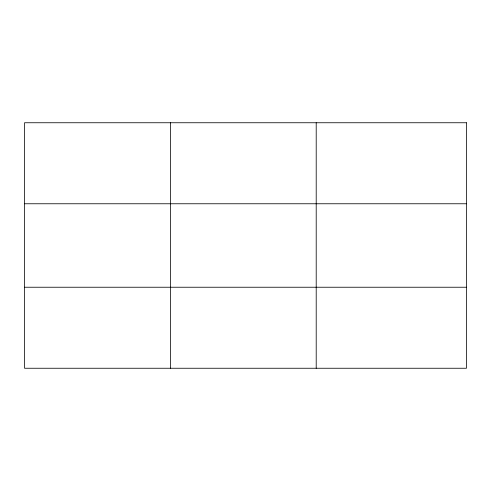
<?xml version="1.0" encoding="UTF-8"?>
<svg xmlns="http://www.w3.org/2000/svg" width="491" height="491" viewBox="0 0 491 491"><rect width="100%" height="100%" fill="white"/><g stroke="black" fill="none" stroke-linecap="round" stroke-linejoin="round"><path stroke-width="0.74" d="M170.377 368.25L170.377 122.75M316.204 368.25L316.204 122.75M24.55 203.765L466.45 203.765M24.55 287.235L466.45 287.235M466.45 122.75L24.55 122.75L24.55 368.25L466.45 368.25L466.45 122.75"/></g></svg>
